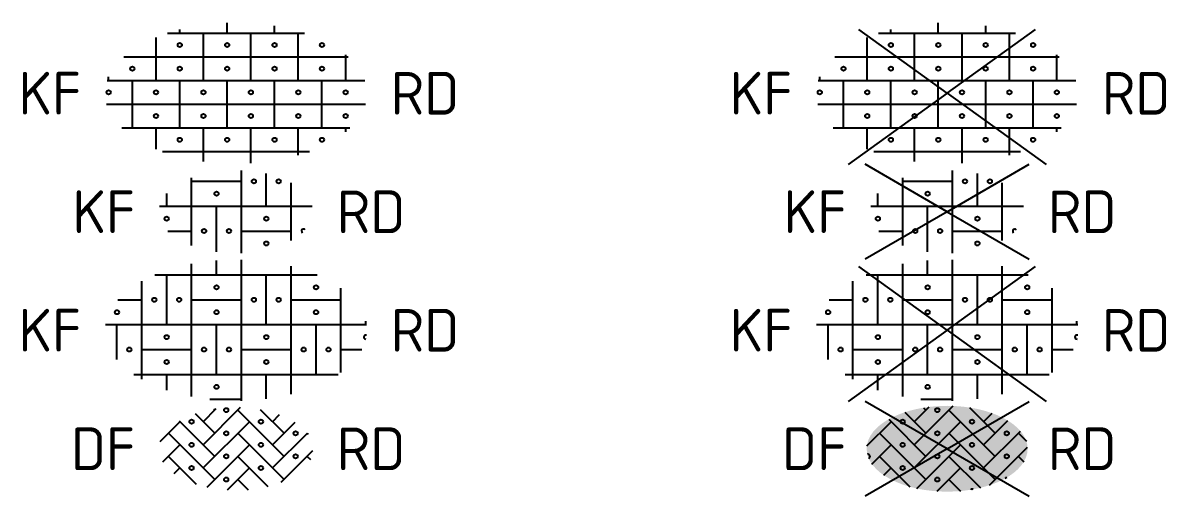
# Model space of a CAD drawing. Header units: metres. Extents: x 3187 to 3249, y 2220 to 2393.
# Drawn here: x 3186.81 to 3196.46, y 2369.58 to 2373.57 of the extents above; entities that cross this region are included whole.
import ezdxf
from ezdxf.enums import TextEntityAlignment as Align

# ---------------------------------------------------------------- set-up
doc = ezdxf.new("R2010")
doc.units = ezdxf.units.M
doc.layers.add('V-WE-VH-OPENVERHARDING_STRAATBAKSTEEN-S', color=90, linetype='Continuous', lineweight=25)
doc.styles.add('NLCS-ISO', font='NLCS-ISO.ttf')

# ---------------------------------------------------------------- blocks, each defined once
blk = doc.blocks.new('SVH-SBS_DIKFORMAAT_KEPER_KL-SO')
for p, q in [((-1.728, 1.482), (-0.899, 0.653)), ((-1.387, 0.165), (0.195, 1.747)), ((-1.387, 1.141), (-0.837, 1.691)), ((-0.945, 1.674), (-0.899, 1.629)), ((0.077, 1.629), (2.028, -0.323)), ((1.02, 1.662), (2.028, 0.653)), ((-3.201, 0.303), (-2.363, 1.141)), ((-2.401, 1.179), (-0.899, -0.323)), ((-1.387, -0.811), (0.565, 1.141)), ((1.54, 1.141), (1.842, 1.442)), ((1.54, 0.165), (2.496, 1.121)), ((-2.851, 0.653), (-0.899, -1.299)), ((0.077, 0.653), (2.028, -1.299)), ((1.54, -0.811), (3.011, 0.659)), ((3.004, 0.653), (3.044, 0.613)), ((-3.082, -0.555), (-2.363, 0.165)), ((-1.222, -1.622), (0.565, 0.165)), ((-2.851, -0.323), (-1.673, -1.5)), ((0.077, -0.323), (1.347, -1.593)), ((1.912, -1.415), (3.247, -0.08)), ((3.004, -0.323), (3.138, -0.456)), ((-2.601, -1.049), (-2.363, -0.811)), ((-0.364, -1.739), (0.565, -0.811)), ((0.077, -1.299), (0.507, -1.729))]:
    blk.add_line(p, q)
for centre in [(-0.411, 1.629), (-1.875, 1.141), (1.052, 1.141), (1.052, 1.141), (-0.411, 0.653), (2.516, 0.653), (-1.875, 0.165), (1.052, 0.165), (-0.411, -0.323), (2.516, -0.323), (-1.875, -0.811), (1.052, -0.811), (-0.411, -1.299)]:
    blk.add_circle(centre, 0.0881)
at = {"style": 'NLCS-ISO'}
blk.add_attdef('FORMAAT', text='', height=1.8, dxfattribs=at).set_placement((-4.25, 0), align=Align.MIDDLE_RIGHT)
blk.add_attdef('KLEUR', text='', height=1.8, dxfattribs=at).set_placement((4.25, 0), align=Align.MIDDLE_LEFT)
at = {"style": 'NLCS-ISO', "flags": 1}
blk.add_attdef('FUNCTIE', text='', height=1.8, dxfattribs=at).set_placement((0, -2.75), align=Align.TOP_CENTER)
blk = doc.blocks.new('SVH-SBS_KEIFORMAAT_BLOK-SO')
for p, q in [((-0.822, 2.336), (-0.822, 2.942)), ((0.228, -2.972), (0.228, 2.972)), ((-1.872, -2.799), (-1.872, 2.799)), ((2.328, -2.698), (2.328, 2.698)), ((-3.972, -2.068), (-3.972, 2.068)), ((-3.422, 2.336), (3.422, 2.336)), ((-2.922, 0.236), (-2.922, 2.336)), ((1.278, 0.236), (1.278, 2.336)), ((3.378, 2.336), (3.378, 2.354)), ((4.428, -1.779), (4.428, 1.779)), ((-4.983, 1.286), (-3.972, 1.286)), ((-1.872, 1.286), (0.228, 1.286)), ((2.328, 1.286), (4.428, 1.286)), ((-5.508, 0.236), (5.508, 0.236)), ((-5.022, -1.241), (-5.022, 0.236)), ((-0.822, -1.864), (-0.822, 0.236)), ((3.378, -1.864), (3.378, 0.236)), ((5.478, 0.236), (5.478, 0.386)), ((-3.972, -0.814), (-1.872, -0.814)), ((0.228, -0.814), (2.328, -0.814)), ((4.428, -0.814), (5.314, -0.814)), ((-4.305, -1.864), (4.305, -1.864)), ((-2.922, -2.525), (-2.922, -1.864)), ((1.278, -2.894), (1.278, -1.864)), ((-1.109, -2.914), (0.228, -2.914))]:
    blk.add_line(p, q)
for centre in [(-0.821, 1.81), (3.379, 1.81), (-3.446, 1.285), (-2.397, 1.285), (0.754, 1.285), (1.803, 1.285), (-5.021, 0.761), (-0.821, 0.761), (3.379, 0.761), (-2.921, -0.29), (1.279, -0.29), (-4.497, -0.815), (-1.346, -0.815), (-0.297, -0.815), (2.854, -0.815), (3.903, -0.815), (-2.921, -1.339), (1.279, -1.339), (-0.821, -2.39)]:
    blk.add_circle(centre, 0.0881)
blk.add_arc((5.479, -0.29), 0.0881, 68.5292, 270.6534)
at = {"style": 'NLCS-ISO'}
blk.add_attdef('FORMAAT', text='', height=1.8, dxfattribs=at).set_placement((-6.525, 0), align=Align.MIDDLE_RIGHT)
blk.add_attdef('KLEUR', text='', height=1.8, dxfattribs=at).set_placement((6.525, 0), align=Align.MIDDLE_LEFT)
at = {"style": 'NLCS-ISO', "flags": 1}
blk.add_attdef('FUNCTIE', text='', height=1.8, dxfattribs=at).set_placement((0, -3.975), align=Align.TOP_CENTER)
blk = doc.blocks.new('SVH-SBS_KEIFORMAAT_BLOK_KL-SO')
for p, q in [((0.228, -1.746), (0.228, 1.746)), ((1.278, 0.236), (1.278, 1.609)), ((-1.872, -1.431), (-1.872, 1.431)), ((-1.872, 1.286), (0.228, 1.286)), ((2.328, -1.221), (2.328, 1.221)), ((-2.922, 0.236), (-2.922, 0.767)), ((-3.22, 0.236), (3.22, 0.236)), ((-0.822, -1.693), (-0.822, 0.236)), ((-2.877, -0.814), (-1.872, -0.814)), ((0.228, -0.814), (2.328, -0.814))]:
    blk.add_line(p, q)
for centre in [(0.754, 1.285), (1.803, 1.285), (-0.821, 0.761), (-2.921, -0.29), (1.279, -0.29), (-1.346, -0.815), (-0.297, -0.815), (1.279, -1.339)]:
    blk.add_circle(centre, 0.0881)
blk.add_arc((2.854, -0.815), 0.0881, 36.0667, 234.3254)
at = {"style": 'NLCS-ISO'}
blk.add_attdef('FORMAAT', text='', height=1.8, dxfattribs=at).set_placement((-4.25, 0), align=Align.MIDDLE_RIGHT)
blk.add_attdef('KLEUR', text='', height=1.8, dxfattribs=at).set_placement((4.25, 0), align=Align.MIDDLE_LEFT)
at = {"style": 'NLCS-ISO', "flags": 1}
blk.add_attdef('FUNCTIE', text='', height=1.8, dxfattribs=at).set_placement((0, -2.75), align=Align.TOP_CENTER)
blk = doc.blocks.new('SVH-SBS_KEIFORMAAT_DUBBEL-SO')
for p, q in [((-0.372, 2.536), (-0.372, 2.968)), ((-2.89, 2.536), (2.89, 2.536)), ((-2.372, 2.536), (-2.372, 2.687)), ((-1.372, 0.536), (-1.372, 2.536)), ((0.628, 0.536), (0.628, 2.536)), ((1.628, 2.536), (1.628, 2.843)), ((2.628, 0.536), (2.628, 2.536)), ((-3.372, 0.536), (-3.372, 2.357)), ((-4.732, 1.536), (4.732, 1.536)), ((4.628, 0.536), (4.628, 1.625)), ((-5.435, 0.536), (5.435, 0.536)), ((-5.372, 0.536), (-5.372, 0.696)), ((-4.372, -1.464), (-4.372, 0.536)), ((-2.372, -1.464), (-2.372, 0.536)), ((-0.372, -1.464), (-0.372, 0.536)), ((1.628, -1.464), (1.628, 0.536)), ((3.628, -1.464), (3.628, 0.536)), ((-5.457, -0.464), (5.457, -0.464)), ((-4.809, -1.464), (4.809, -1.464)), ((-3.372, -2.357), (-3.372, -1.464)), ((-1.372, -2.882), (-1.372, -1.464)), ((0.628, -2.956), (0.628, -1.464)), ((2.628, -2.617), (2.628, -1.464)), ((4.628, -1.625), (4.628, -1.464)), ((-3.095, -2.464), (3.095, -2.464))]:
    blk.add_line(p, q)
for centre in [(-2.372, 2.036), (-0.372, 2.036), (1.628, 2.036), (3.628, 2.036), (-4.372, 1.036), (-2.372, 1.036), (-0.372, 1.036), (1.628, 1.036), (3.628, 1.036), (-5.372, 0.036), (-3.372, 0.036), (-1.372, 0.036), (0.628, 0.036), (2.628, 0.036), (4.628, 0.036), (-3.372, -0.964), (-1.372, -0.964), (0.628, -0.964), (2.628, -0.964), (4.628, -0.964), (-2.372, -1.964), (-0.372, -1.964), (1.628, -1.964), (3.628, -1.964)]:
    blk.add_circle(centre, 0.0881)
at = {"style": 'NLCS-ISO'}
blk.add_attdef('FORMAAT', text='', height=1.8, dxfattribs=at).set_placement((-6.525, 0), align=Align.MIDDLE_RIGHT)
blk.add_attdef('KLEUR', text='', height=1.8, dxfattribs=at).set_placement((6.525, 0), align=Align.MIDDLE_LEFT)
at = {"style": 'NLCS-ISO', "flags": 1}
blk.add_attdef('FUNCTIE', text='', height=1.8, dxfattribs=at).set_placement((0, -3.975), align=Align.TOP_CENTER)
blk = doc.blocks.new('V-SVH-SBS_DIKFORMAAT_KEPER_KL-SO')
h = blk.add_hatch(color=254)
edge = h.paths.add_edge_path()
edge.add_ellipse((0, 0), major_axis=(3.395, 0), ratio=0.533267, start_angle=0, end_angle=360)
for p, q in [((0, 0), (-3.464, 2)), ((0, 0), (3.464, 2)), ((-1.786, 1.54), (-0.899, 0.653)), ((-1.387, 0.165), (0.253, 1.805)), ((-1.387, 1.141), (-0.764, 1.764)), ((-1, 1.73), (-0.899, 1.629)), ((0.077, 1.629), (2.028, -0.323)), ((0.942, 1.739), (2.028, 0.653)), ((1.54, 1.141), (1.9, 1.5)), ((-3.388, 0.116), (-2.363, 1.141)), ((-2.466, 1.244), (-0.899, -0.323)), ((-1.387, -0.811), (0.565, 1.141)), ((1.54, 0.165), (2.563, 1.187)), ((-2.851, 0.653), (-0.899, -1.299)), ((0.077, 0.653), (2.028, -1.299)), ((1.54, -0.811), (3.095, 0.744)), ((3.004, 0.653), (3.344, 0.313)), ((0, 0), (-3.464, -2)), ((-3.172, -0.645), (-2.363, 0.165)), ((-1.278, -1.677), (0.565, 0.165)), ((0, 0), (3.464, -2)), ((1.788, -1.539), (3.393, 0.066)), ((-2.851, -0.323), (-1.568, -1.606)), ((0.077, -0.323), (1.402, -1.649)), ((3.004, -0.323), (3.233, -0.552)), ((-2.67, -1.118), (-2.363, -0.811)), ((-0.421, -1.796), (0.565, -0.811)), ((0.077, -1.299), (0.563, -1.785))]:
    blk.add_line(p, q)
for centre in [(-0.411, 1.629), (-1.875, 1.141), (1.052, 1.141), (1.052, 1.141), (-0.411, 0.653), (2.516, 0.653), (-1.875, 0.165), (1.052, 0.165), (-0.411, -0.323), (2.516, -0.323), (-1.875, -0.811), (1.052, -0.811), (-0.411, -1.299)]:
    blk.add_circle(centre, 0.0881)
for centre, start, end in [((-3.339, -0.323), 289.9697, 107.5509), ((2.516, -1.299), 85.1088, 154.3245), ((1.052, -1.787), 57.0681, 142.4418)]:
    blk.add_arc(centre, 0.0881, start, end)
at = {"style": 'NLCS-ISO'}
blk.add_attdef('FORMAAT', text='', height=1.8, dxfattribs=at).set_placement((-4.25, 0), align=Align.MIDDLE_RIGHT)
blk.add_attdef('KLEUR', text='', height=1.8, dxfattribs=at).set_placement((4.25, 0), align=Align.MIDDLE_LEFT)
at = {"style": 'NLCS-ISO', "flags": 1}
blk.add_attdef('FUNCTIE', text='', height=1.8, dxfattribs=at).set_placement((0, -2.75), align=Align.TOP_CENTER)
blk = doc.blocks.new('V-SVH-SBS_KEIFORMAAT_BLOK-SO')
for p, q in [((-0.822, 2.336), (-0.822, 2.942)), ((0.228, -2.972), (0.228, 2.972)), ((0, 0), (-3.728, 2.684)), ((-1.872, -2.799), (-1.872, 2.799)), ((0, 0), (3.728, 2.684)), ((2.328, -2.698), (2.328, 2.698)), ((-3.972, -2.068), (-3.972, 2.068)), ((-3.422, 2.336), (3.422, 2.336)), ((-2.922, 0.236), (-2.922, 2.336)), ((1.278, 0.236), (1.278, 2.336)), ((3.378, 2.336), (3.378, 2.354)), ((4.428, -1.779), (4.428, 1.779)), ((-4.983, 1.286), (-3.972, 1.286)), ((-1.872, 1.286), (0.228, 1.286)), ((2.328, 1.286), (4.428, 1.286)), ((-5.508, 0.236), (5.508, 0.236)), ((-5.022, -1.241), (-5.022, 0.236)), ((0, 0), (-4.172, -3.003)), ((-0.822, -1.864), (-0.822, 0.236)), ((3.378, -1.864), (3.378, 0.236)), ((5.478, 0.236), (5.478, 0.386)), ((0, 0), (4.172, -3.003)), ((-3.972, -0.814), (-1.872, -0.814)), ((0.228, -0.814), (2.328, -0.814)), ((4.428, -0.814), (5.314, -0.814)), ((-4.305, -1.864), (4.305, -1.864)), ((-2.922, -2.525), (-2.922, -1.864)), ((1.278, -2.894), (1.278, -1.864)), ((-1.109, -2.914), (0.228, -2.914))]:
    blk.add_line(p, q)
for centre in [(-0.821, 1.81), (3.379, 1.81), (-3.446, 1.285), (-2.397, 1.285), (0.754, 1.285), (1.803, 1.285), (-5.021, 0.761), (-0.821, 0.761), (3.379, 0.761), (-2.921, -0.29), (1.279, -0.29), (-4.497, -0.815), (-1.346, -0.815), (-0.297, -0.815), (2.854, -0.815), (3.903, -0.815), (-2.921, -1.339), (1.279, -1.339), (-0.821, -2.39)]:
    blk.add_circle(centre, 0.0881)
blk.add_arc((5.479, -0.29), 0.0881, 68.5292, 270.6534)
at = {"style": 'NLCS-ISO'}
blk.add_attdef('FORMAAT', text='', height=1.8, dxfattribs=at).set_placement((-6.525, 0), align=Align.MIDDLE_RIGHT)
blk.add_attdef('KLEUR', text='', height=1.8, dxfattribs=at).set_placement((6.525, 0), align=Align.MIDDLE_LEFT)
at = {"style": 'NLCS-ISO', "flags": 1}
blk.add_attdef('FUNCTIE', text='', height=1.8, dxfattribs=at).set_placement((0, -3.975), align=Align.TOP_CENTER)
blk = doc.blocks.new('V-SVH-SBS_KEIFORMAAT_BLOK_KL-SO')
for p, q in [((0, 0), (-3.464, 2)), ((0, 0), (3.464, 2)), ((0.228, -1.746), (0.228, 1.746)), ((1.278, 0.236), (1.278, 1.609)), ((-1.872, -1.431), (-1.872, 1.431)), ((-1.872, 1.286), (0.228, 1.286)), ((2.328, -1.221), (2.328, 1.221)), ((-2.922, 0.236), (-2.922, 0.767)), ((0, 0), (-3.464, -2)), ((-3.22, 0.236), (3.22, 0.236)), ((-0.822, -1.693), (-0.822, 0.236)), ((0, 0), (3.464, -2)), ((-2.877, -0.814), (-1.872, -0.814)), ((0.228, -0.814), (2.328, -0.814))]:
    blk.add_line(p, q)
for centre in [(0.754, 1.285), (1.803, 1.285), (-0.821, 0.761), (-2.921, -0.29), (1.279, -0.29), (-1.346, -0.815), (-0.297, -0.815), (1.279, -1.339)]:
    blk.add_circle(centre, 0.0881)
blk.add_arc((2.854, -0.815), 0.0881, 36.0667, 234.3254)
at = {"style": 'NLCS-ISO'}
blk.add_attdef('FORMAAT', text='', height=1.8, dxfattribs=at).set_placement((-4.25, 0), align=Align.MIDDLE_RIGHT)
blk.add_attdef('KLEUR', text='', height=1.8, dxfattribs=at).set_placement((4.25, 0), align=Align.MIDDLE_LEFT)
at = {"style": 'NLCS-ISO', "flags": 1}
blk.add_attdef('FUNCTIE', text='', height=1.8, dxfattribs=at).set_placement((0, -2.75), align=Align.TOP_CENTER)
blk = doc.blocks.new('V-SVH-SBS_KEIFORMAAT_DUBBEL-SO')
for p, q in [((-0.372, 2.536), (-0.372, 2.968)), ((0, 0), (-3.728, 2.684)), ((-2.89, 2.536), (2.89, 2.536)), ((-2.372, 2.536), (-2.372, 2.687)), ((-1.372, 0.536), (-1.372, 2.536)), ((0, 0), (3.728, 2.684)), ((0.628, 0.536), (0.628, 2.536)), ((1.628, 2.536), (1.628, 2.843)), ((2.628, 0.536), (2.628, 2.536)), ((-3.372, 0.536), (-3.372, 2.357)), ((-4.732, 1.536), (4.732, 1.536)), ((4.628, 0.536), (4.628, 1.625)), ((-5.435, 0.536), (5.435, 0.536)), ((-5.372, 0.536), (-5.372, 0.696)), ((-4.372, -1.464), (-4.372, 0.536)), ((-2.372, -1.464), (-2.372, 0.536)), ((-0.372, -1.464), (-0.372, 0.536)), ((1.628, -1.464), (1.628, 0.536)), ((3.628, -1.464), (3.628, 0.536)), ((0, 0), (-4.172, -3.003)), ((-5.457, -0.464), (5.457, -0.464)), ((0, 0), (4.172, -3.003)), ((-4.809, -1.464), (4.809, -1.464)), ((-3.372, -2.357), (-3.372, -1.464)), ((-1.372, -2.882), (-1.372, -1.464)), ((0.628, -2.956), (0.628, -1.464)), ((2.628, -2.617), (2.628, -1.464)), ((4.628, -1.625), (4.628, -1.464)), ((-3.095, -2.464), (3.095, -2.464))]:
    blk.add_line(p, q)
for centre in [(-2.372, 2.036), (-0.372, 2.036), (1.628, 2.036), (3.628, 2.036), (-4.372, 1.036), (-2.372, 1.036), (-0.372, 1.036), (1.628, 1.036), (3.628, 1.036), (-5.372, 0.036), (-3.372, 0.036), (-1.372, 0.036), (0.628, 0.036), (2.628, 0.036), (4.628, 0.036), (-3.372, -0.964), (-1.372, -0.964), (0.628, -0.964), (2.628, -0.964), (4.628, -0.964), (-2.372, -1.964), (-0.372, -1.964), (1.628, -1.964), (3.628, -1.964)]:
    blk.add_circle(centre, 0.0881)
at = {"style": 'NLCS-ISO'}
blk.add_attdef('FORMAAT', text='', height=1.8, dxfattribs=at).set_placement((-6.525, 0), align=Align.MIDDLE_RIGHT)
blk.add_attdef('KLEUR', text='', height=1.8, dxfattribs=at).set_placement((6.525, 0), align=Align.MIDDLE_LEFT)
at = {"style": 'NLCS-ISO', "flags": 1}
blk.add_attdef('FUNCTIE', text='', height=1.8, dxfattribs=at).set_placement((0, -3.975), align=Align.TOP_CENTER)

msp = doc.modelspace()

# ---------------------------------------------------------------- block references
at = {"layer": 'V-WE-VH-OPENVERHARDING_STRAATBAKSTEEN-S', "xscale": 0.2, "yscale": 0.2, "zscale": 0.2}
for name, p, values in [('SVH-SBS_KEIFORMAAT_DUBBEL-SO', (3188.6077, 2372.9804), {'FORMAAT': 'KF', 'KLEUR': 'RD'}), ('V-SVH-SBS_KEIFORMAAT_DUBBEL-SO', (3194.6077, 2372.9804), {'FORMAAT': 'KF', 'KLEUR': 'RD'}), ('SVH-SBS_KEIFORMAAT_BLOK_KL-SO', (3188.6077, 2371.9804), {'FORMAAT': 'KF', 'KLEUR': 'RD'}), ('V-SVH-SBS_KEIFORMAAT_BLOK_KL-SO', (3194.6077, 2371.9804), {'FORMAAT': 'KF', 'KLEUR': 'RD'}), ('SVH-SBS_KEIFORMAAT_BLOK-SO', (3188.6077, 2370.9804), {'FORMAAT': 'KF', 'KLEUR': 'RD'}), ('V-SVH-SBS_KEIFORMAAT_BLOK-SO', (3194.6077, 2370.9804), {'FORMAAT': 'KF', 'KLEUR': 'RD'}), ('V-SVH-SBS_DIKFORMAAT_KEPER_KL-SO', (3194.6077, 2369.9804), {'FORMAAT': 'DF', 'KLEUR': 'RD'}), ('SVH-SBS_DIKFORMAAT_KEPER_KL-SO', (3188.6077, 2369.9804), {'FORMAAT': 'DF', 'KLEUR': 'RD'})]:
    msp.add_blockref(name, p, dxfattribs=at).add_auto_attribs(values)

doc.saveas('drawing.dxf')
